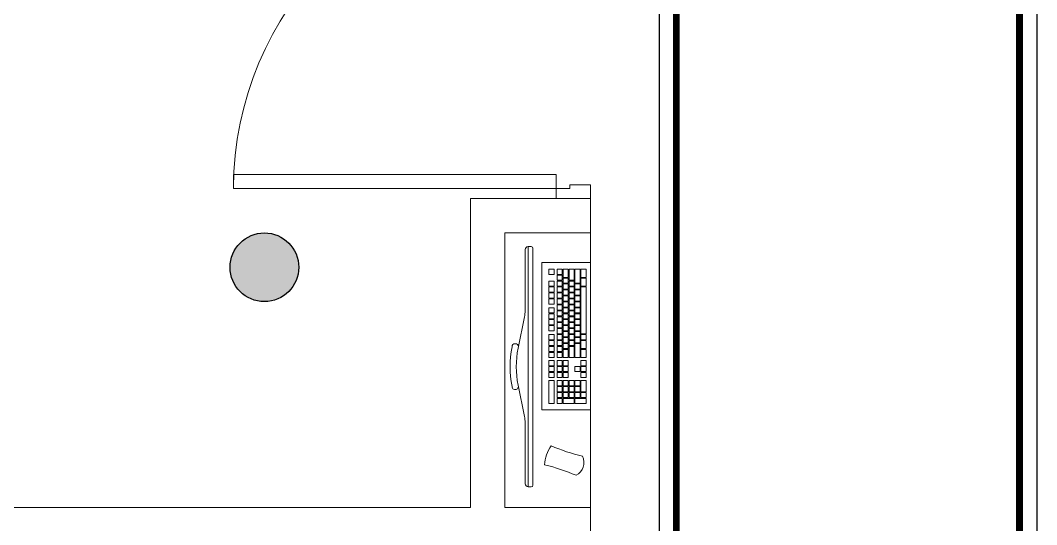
# Model space of a CAD drawing. Header units: metres. Extents: x 11578468 to 47831421, y -58341524 to -14256839.
# Drawn here: x 23846316 to 23849278, y -29060282 to -29058813 of the extents above; entities that cross this region are included whole.
import ezdxf

# ---------------------------------------------------------------- set-up
doc = ezdxf.new("R2010")
doc.units = ezdxf.units.M
doc.header["$LTSCALE"] = 50
doc.header["$MEASUREMENT"] = 0
doc.linetypes.add('DASHEDX2', pattern=[1.5, 1, -0.5])
doc.linetypes.add('DH-HID2', pattern=[1.2, 0.8, -0.4])
doc.layers.get('0').update_dxf_attribs({"linetype": 'CONTINUOUS'})
doc.layers.add('FU-FURM', color=251, linetype='DH-HID2')
doc.layers.add('wall', color=3, linetype='CONTINUOUS')
doc.layers.add('ha', color=8, linetype='CONTINUOUS', lineweight=5)

# ---------------------------------------------------------------- blocks, each defined once
blk = doc.blocks.new('gasdgd')
at = {"layer": 'ha'}
for p, q in [((23847877.7, -29059262.3), (23846937.7, -29059262.3)), ((23846937.7, -29059262.3), (23846937.7, -29059302.3)), ((23847877.7, -29059302.3), (23847877.7, -29059262.3)), ((23847977.7, -29059292.3), (23847917.7, -29059292.3)), ((23847917.7, -29059292.3), (23847917.7, -29059302.3)), ((23847977.7, -29059332.3), (23847977.7, -29059292.3)), ((23846937.7, -29059302.3), (23847877.7, -29059302.3)), ((23847917.7, -29059302.3), (23847877.7, -29059302.3)), ((23847877.7, -29059302.3), (23847877.7, -29059332.3)), ((23847627.7, -29059332.3), (23847977.7, -29059332.3)), ((23847627.7, -29059332.3), (23847627.7, -29060232.3)), ((23847777.7, -29059332.3), (23847977.7, -29059332.3)), ((23847877.7, -29059332.3), (23847977.7, -29059332.3)), ((23847977.7, -29059332.3), (23847977.7, -29059432.3)), ((23847727.7, -29059432.3), (23847727.7, -29060232.3)), ((23847727.7, -29059432.3), (23847977.7, -29059432.3)), ((23847977.7, -29059432.3), (23847727.7, -29059432.3)), ((23847727.7, -29059432.3), (23847727.7, -29060232.3)), ((23847977.7, -29060232.3), (23847977.7, -29059432.3)), ((23847787.2, -29059480.9), (23847787.2, -29059658.8)), ((23847796.2, -29059471.9), (23847796.2, -29060171.9)), ((23847796.2, -29059471.9), (23847796.2, -29059471.9)), ((23847796.2, -29059471.9), (23847805.2, -29059471.9)), ((23847809.7, -29059476.4), (23847809.7, -29060167.4)), ((23847836.1, -29059518.7), (23847977.7, -29059518.7)), ((23847836.1, -29059518.7), (23847836.1, -29059947.3)), ((23847977.7, -29059947.3), (23847977.7, -29059518.7)), ((23847856.7, -29059537.7), (23847856.7, -29059552.9)), ((23847871.8, -29059537.7), (23847856.7, -29059537.7)), ((23847856.7, -29059552.9), (23847871.8, -29059552.9)), ((23847871.8, -29059552.9), (23847871.8, -29059537.7)), ((23847880.5, -29059537.7), (23847880.5, -29059552.9)), ((23847895.6, -29059537.7), (23847880.5, -29059537.7)), ((23847880.5, -29059552.9), (23847895.6, -29059552.9)), ((23847895.6, -29059555.1), (23847880.5, -29059555.1)), ((23847880.5, -29059555.1), (23847880.5, -29059570.2)), ((23847895.6, -29059552.9), (23847895.6, -29059537.7)), ((23847895.6, -29059570.2), (23847895.6, -29059555.1)), ((23847897.8, -29059537.7), (23847897.8, -29059561.6)), ((23847913, -29059537.7), (23847897.8, -29059537.7)), ((23847913, -29059561.6), (23847913, -29059537.7)), ((23847915.1, -29059537.7), (23847915.1, -29059570.2)), ((23847930.3, -29059537.7), (23847915.1, -29059537.7)), ((23847930.3, -29059570.2), (23847930.3, -29059537.7)), ((23847932.4, -29059537.7), (23847932.4, -29059578.9)), ((23847947.6, -29059537.7), (23847932.4, -29059537.7)), ((23847947.6, -29059578.9), (23847947.6, -29059537.7)), ((23847949.7, -29059537.7), (23847949.7, -29059561.6)), ((23847964.9, -29059537.7), (23847949.7, -29059537.7)), ((23847964.9, -29059561.6), (23847964.9, -29059537.7)), ((23847856.7, -29059572.4), (23847856.7, -29059587.5)), ((23847871.8, -29059572.4), (23847856.7, -29059572.4)), ((23847856.7, -29059587.5), (23847871.8, -29059587.5)), ((23847871.8, -29059587.5), (23847871.8, -29059572.4)), ((23847880.5, -29059570.2), (23847895.6, -29059570.2)), ((23847895.6, -29059572.4), (23847880.5, -29059572.4)), ((23847880.5, -29059572.4), (23847880.5, -29059587.5)), ((23847880.5, -29059587.5), (23847895.6, -29059587.5)), ((23847895.6, -29059587.5), (23847895.6, -29059572.4)), ((23847897.8, -29059561.6), (23847913, -29059561.6)), ((23847897.8, -29059563.7), (23847897.8, -29059578.9)), ((23847913, -29059563.7), (23847897.8, -29059563.7)), ((23847897.8, -29059578.9), (23847913, -29059578.9)), ((23847897.8, -29059581), (23847897.8, -29059596.2)), ((23847913, -29059581), (23847897.8, -29059581)), ((23847913, -29059578.9), (23847913, -29059563.7)), ((23847913, -29059596.2), (23847913, -29059581)), ((23847915.1, -29059570.2), (23847930.3, -29059570.2)), ((23847915.1, -29059572.4), (23847915.1, -29059587.5)), ((23847930.3, -29059572.4), (23847915.1, -29059572.4)), ((23847915.1, -29059587.5), (23847930.3, -29059587.5)), ((23847930.3, -29059587.5), (23847930.3, -29059572.4)), ((23847932.4, -29059578.9), (23847947.6, -29059578.9)), ((23847932.4, -29059581), (23847932.4, -29059596.2)), ((23847947.6, -29059581), (23847932.4, -29059581)), ((23847947.6, -29059596.2), (23847947.6, -29059581)), ((23847949.7, -29059561.6), (23847964.9, -29059561.6)), ((23847949.7, -29059563.7), (23847949.7, -29059587.5)), ((23847964.9, -29059563.7), (23847949.7, -29059563.7)), ((23847949.7, -29059587.5), (23847964.9, -29059587.5)), ((23847964.9, -29059587.5), (23847964.9, -29059563.7)), ((23847856.7, -29059589.7), (23847856.7, -29059604.8)), ((23847871.8, -29059589.7), (23847856.7, -29059589.7)), ((23847856.7, -29059604.8), (23847871.8, -29059604.8)), ((23847856.7, -29059607), (23847856.7, -29059622.2)), ((23847871.8, -29059607), (23847856.7, -29059607)), ((23847871.8, -29059604.8), (23847871.8, -29059589.7)), ((23847871.8, -29059622.2), (23847871.8, -29059607)), ((23847880.5, -29059589.7), (23847880.5, -29059604.8)), ((23847895.6, -29059589.7), (23847880.5, -29059589.7)), ((23847880.5, -29059604.8), (23847895.6, -29059604.8)), ((23847895.6, -29059607), (23847880.5, -29059607)), ((23847880.5, -29059607), (23847880.5, -29059622.2)), ((23847895.6, -29059604.8), (23847895.6, -29059589.7)), ((23847895.6, -29059622.2), (23847895.6, -29059607)), ((23847897.8, -29059596.2), (23847913, -29059596.2)), ((23847897.8, -29059598.3), (23847897.8, -29059613.5)), ((23847913, -29059598.3), (23847897.8, -29059598.3)), ((23847897.8, -29059613.5), (23847913, -29059613.5)), ((23847897.8, -29059615.7), (23847897.8, -29059630.8)), ((23847913, -29059615.7), (23847897.8, -29059615.7)), ((23847913, -29059613.5), (23847913, -29059598.3)), ((23847913, -29059630.8), (23847913, -29059615.7)), ((23847915.1, -29059589.7), (23847915.1, -29059604.8)), ((23847930.3, -29059589.7), (23847915.1, -29059589.7)), ((23847915.1, -29059604.8), (23847930.3, -29059604.8)), ((23847930.3, -29059607), (23847915.1, -29059607)), ((23847915.1, -29059607), (23847915.1, -29059622.2)), ((23847930.3, -29059604.8), (23847930.3, -29059589.7)), ((23847930.3, -29059622.2), (23847930.3, -29059607)), ((23847932.4, -29059596.2), (23847947.6, -29059596.2)), ((23847932.4, -29059598.3), (23847932.4, -29059613.5)), ((23847947.6, -29059598.3), (23847932.4, -29059598.3)), ((23847932.4, -29059613.5), (23847947.6, -29059613.5)), ((23847932.4, -29059615.7), (23847932.4, -29059630.8)), ((23847947.6, -29059615.7), (23847932.4, -29059615.7)), ((23847947.6, -29059613.5), (23847947.6, -29059598.3)), ((23847947.6, -29059630.8), (23847947.6, -29059615.7)), ((23847949.7, -29059589.7), (23847949.8, -29059726)), ((23847964.9, -29059589.7), (23847949.7, -29059589.7)), ((23847964.9, -29059726), (23847964.9, -29059589.7)), ((23847856.7, -29059622.2), (23847871.8, -29059622.2)), ((23847856.7, -29059624.3), (23847856.7, -29059639.5)), ((23847871.8, -29059624.3), (23847856.7, -29059624.3)), ((23847856.7, -29059639.5), (23847871.8, -29059639.5)), ((23847871.8, -29059639.5), (23847871.8, -29059624.3)), ((23847880.5, -29059622.2), (23847895.6, -29059622.2)), ((23847895.6, -29059624.3), (23847880.5, -29059624.3)), ((23847880.5, -29059624.3), (23847880.5, -29059639.5)), ((23847880.5, -29059639.5), (23847895.6, -29059639.5)), ((23847880.5, -29059641.6), (23847880.5, -29059656.8)), ((23847895.6, -29059641.6), (23847880.5, -29059641.6)), ((23847895.6, -29059639.5), (23847895.6, -29059624.3)), ((23847895.6, -29059656.8), (23847895.6, -29059641.6)), ((23847897.8, -29059630.8), (23847913, -29059630.8)), ((23847897.8, -29059633), (23847897.8, -29059648.1)), ((23847913, -29059633), (23847897.8, -29059633)), ((23847897.8, -29059648.1), (23847913, -29059648.1)), ((23847913, -29059648.1), (23847913, -29059633)), ((23847915.1, -29059622.2), (23847930.3, -29059622.2)), ((23847930.3, -29059624.3), (23847915.1, -29059624.3)), ((23847915.1, -29059624.3), (23847915.1, -29059639.5)), ((23847915.1, -29059639.5), (23847930.3, -29059639.5)), ((23847915.1, -29059641.6), (23847915.1, -29059656.8)), ((23847930.3, -29059641.6), (23847915.1, -29059641.6)), ((23847930.3, -29059639.5), (23847930.3, -29059624.3)), ((23847930.3, -29059656.8), (23847930.3, -29059641.6)), ((23847932.4, -29059630.8), (23847947.6, -29059630.8)), ((23847932.4, -29059633), (23847932.4, -29059648.1)), ((23847947.6, -29059633), (23847932.4, -29059633)), ((23847932.4, -29059648.1), (23847947.6, -29059648.1)), ((23847947.6, -29059648.1), (23847947.6, -29059633)), ((23847766.8, -29059767.8), (23847785.4, -29059676.8)), ((23847856.7, -29059650.3), (23847856.7, -29059665.4)), ((23847871.8, -29059650.3), (23847856.7, -29059650.3)), ((23847856.7, -29059665.4), (23847871.8, -29059665.4)), ((23847856.7, -29059667.6), (23847856.7, -29059682.8)), ((23847871.8, -29059667.6), (23847856.7, -29059667.6)), ((23847871.8, -29059665.4), (23847871.8, -29059650.3)), ((23847871.8, -29059682.8), (23847871.8, -29059667.6)), ((23847880.5, -29059656.8), (23847895.6, -29059656.8)), ((23847880.5, -29059659), (23847880.5, -29059674.1)), ((23847895.6, -29059659), (23847880.5, -29059659)), ((23847880.5, -29059674.1), (23847895.6, -29059674.1)), ((23847880.5, -29059676.3), (23847880.5, -29059691.4)), ((23847895.6, -29059676.3), (23847880.5, -29059676.3)), ((23847895.6, -29059674.1), (23847895.6, -29059659)), ((23847895.6, -29059691.4), (23847895.6, -29059676.3)), ((23847913, -29059650.3), (23847897.8, -29059650.3)), ((23847897.8, -29059650.3), (23847897.8, -29059665.4)), ((23847897.8, -29059665.4), (23847913, -29059665.4)), ((23847897.8, -29059667.6), (23847897.8, -29059682.8)), ((23847913, -29059667.6), (23847897.8, -29059667.6)), ((23847913, -29059665.4), (23847913, -29059650.3)), ((23847913, -29059682.8), (23847913, -29059667.6)), ((23847915.1, -29059656.8), (23847930.3, -29059656.8)), ((23847915.1, -29059659), (23847915.1, -29059674.1)), ((23847930.3, -29059659), (23847915.1, -29059659)), ((23847915.1, -29059674.1), (23847930.3, -29059674.1)), ((23847915.1, -29059676.3), (23847915.1, -29059691.4)), ((23847930.3, -29059676.3), (23847915.1, -29059676.3)), ((23847930.3, -29059674.1), (23847930.3, -29059659)), ((23847930.3, -29059691.4), (23847930.3, -29059676.3)), ((23847932.4, -29059650.3), (23847932.4, -29059665.4)), ((23847947.6, -29059650.3), (23847932.4, -29059650.3)), ((23847932.4, -29059665.4), (23847947.6, -29059665.4)), ((23847932.4, -29059667.6), (23847932.4, -29059682.8)), ((23847947.6, -29059667.6), (23847932.4, -29059667.6)), ((23847947.6, -29059665.4), (23847947.6, -29059650.3)), ((23847947.6, -29059682.8), (23847947.6, -29059667.6)), ((23847856.7, -29059682.8), (23847871.8, -29059682.8)), ((23847871.8, -29059684.9), (23847856.7, -29059684.9)), ((23847856.7, -29059684.9), (23847856.7, -29059700.1)), ((23847856.7, -29059700.1), (23847871.8, -29059700.1)), ((23847856.7, -29059702.2), (23847856.7, -29059717.4)), ((23847871.8, -29059702.2), (23847856.7, -29059702.2)), ((23847871.8, -29059700.1), (23847871.8, -29059684.9)), ((23847871.8, -29059717.4), (23847871.8, -29059702.2)), ((23847880.5, -29059691.4), (23847895.6, -29059691.4)), ((23847880.5, -29059693.6), (23847880.5, -29059708.7)), ((23847895.6, -29059693.6), (23847880.5, -29059693.6)), ((23847895.6, -29059708.7), (23847895.6, -29059693.6)), ((23847897.8, -29059682.8), (23847913, -29059682.8)), ((23847913, -29059684.9), (23847897.8, -29059684.9)), ((23847897.8, -29059684.9), (23847897.8, -29059700.1)), ((23847897.8, -29059700.1), (23847913, -29059700.1)), ((23847897.8, -29059702.2), (23847897.8, -29059717.4)), ((23847913, -29059702.2), (23847897.8, -29059702.2)), ((23847913, -29059700.1), (23847913, -29059684.9)), ((23847913, -29059717.4), (23847913, -29059702.2)), ((23847915.1, -29059691.4), (23847930.3, -29059691.4)), ((23847930.3, -29059693.6), (23847915.1, -29059693.6)), ((23847915.1, -29059693.6), (23847915.1, -29059708.7)), ((23847930.3, -29059708.7), (23847930.3, -29059693.6)), ((23847932.4, -29059682.8), (23847947.6, -29059682.8)), ((23847932.4, -29059684.9), (23847932.4, -29059700.1)), ((23847947.6, -29059684.9), (23847932.4, -29059684.9)), ((23847932.4, -29059700.1), (23847947.6, -29059700.1)), ((23847947.6, -29059702.2), (23847932.4, -29059702.2)), ((23847932.4, -29059702.2), (23847932.4, -29059717.4)), ((23847947.6, -29059700.1), (23847947.6, -29059684.9)), ((23847947.6, -29059717.4), (23847947.6, -29059702.2)), ((23847856.7, -29059717.4), (23847871.8, -29059717.4)), ((23847856.7, -29059728.2), (23847856.7, -29059743.4)), ((23847871.8, -29059728.2), (23847856.7, -29059728.2)), ((23847871.8, -29059743.4), (23847871.8, -29059728.2)), ((23847880.5, -29059708.7), (23847895.6, -29059708.7)), ((23847895.6, -29059710.9), (23847880.5, -29059710.9)), ((23847880.5, -29059710.9), (23847880.5, -29059726)), ((23847880.5, -29059726), (23847895.6, -29059726)), ((23847895.6, -29059728.2), (23847880.5, -29059728.2)), ((23847880.5, -29059728.2), (23847880.5, -29059743.4)), ((23847895.6, -29059726), (23847895.6, -29059710.9)), ((23847895.6, -29059743.4), (23847895.6, -29059728.2)), ((23847897.8, -29059717.4), (23847913, -29059717.4)), ((23847897.8, -29059719.6), (23847897.8, -29059734.7)), ((23847913, -29059719.6), (23847897.8, -29059719.6)), ((23847913, -29059734.7), (23847897.8, -29059734.7)), ((23847897.8, -29059736.9), (23847897.8, -29059752)), ((23847897.8, -29059736.9), (23847913, -29059736.9)), ((23847913, -29059734.7), (23847913, -29059719.6)), ((23847913, -29059752), (23847913, -29059736.9)), ((23847915.1, -29059708.7), (23847930.3, -29059708.7)), ((23847915.1, -29059710.9), (23847915.1, -29059726)), ((23847930.3, -29059710.9), (23847915.1, -29059710.9)), ((23847915.1, -29059726), (23847930.3, -29059726)), ((23847930.3, -29059728.2), (23847915.1, -29059728.2)), ((23847915.1, -29059728.2), (23847915.1, -29059743.4)), ((23847930.3, -29059726), (23847930.3, -29059710.9)), ((23847930.3, -29059743.4), (23847930.3, -29059728.2)), ((23847932.4, -29059717.4), (23847947.6, -29059717.4)), ((23847932.4, -29059719.6), (23847932.4, -29059734.7)), ((23847947.6, -29059719.6), (23847932.4, -29059719.6)), ((23847947.6, -29059734.7), (23847932.4, -29059734.7)), ((23847932.4, -29059736.9), (23847932.4, -29059752)), ((23847932.4, -29059736.9), (23847947.6, -29059736.9)), ((23847947.6, -29059734.7), (23847947.6, -29059719.6)), ((23847947.6, -29059752), (23847947.6, -29059736.9)), ((23847964.9, -29059726), (23847949.8, -29059726)), ((23847964.9, -29059728.2), (23847949.8, -29059728.2)), ((23847949.8, -29059728.2), (23847949.8, -29059743.4)), ((23847964.9, -29059743.4), (23847964.9, -29059728.2)), ((23847856.7, -29059743.4), (23847871.8, -29059743.4)), ((23847856.7, -29059745.5), (23847856.7, -29059760.7)), ((23847871.8, -29059745.5), (23847856.7, -29059745.5)), ((23847856.7, -29059760.7), (23847871.8, -29059760.7)), ((23847856.7, -29059762.8), (23847856.7, -29059778)), ((23847871.8, -29059762.8), (23847856.7, -29059762.8)), ((23847871.8, -29059760.7), (23847871.8, -29059745.5)), ((23847871.8, -29059778), (23847871.8, -29059762.8)), ((23847880.5, -29059743.4), (23847895.6, -29059743.4)), ((23847895.6, -29059745.5), (23847880.5, -29059745.5)), ((23847880.5, -29059745.5), (23847880.5, -29059760.7)), ((23847880.5, -29059760.7), (23847895.6, -29059760.7)), ((23847895.6, -29059762.8), (23847880.5, -29059762.8)), ((23847880.5, -29059762.8), (23847880.5, -29059778)), ((23847895.6, -29059760.7), (23847895.6, -29059745.5)), ((23847895.6, -29059778), (23847895.6, -29059762.8)), ((23847897.8, -29059752), (23847913, -29059752)), ((23847897.8, -29059754.2), (23847897.8, -29059769.3)), ((23847897.8, -29059754.2), (23847913, -29059754.2)), ((23847913, -29059769.3), (23847913, -29059754.2)), ((23847915.1, -29059743.4), (23847930.3, -29059743.4)), ((23847915.1, -29059745.5), (23847915.1, -29059760.7)), ((23847930.3, -29059745.5), (23847915.1, -29059745.5)), ((23847915.1, -29059760.7), (23847930.3, -29059760.7)), ((23847915.1, -29059762.8), (23847915.1, -29059795.3)), ((23847930.3, -29059762.8), (23847915.1, -29059762.8)), ((23847930.3, -29059760.7), (23847930.3, -29059745.5)), ((23847930.3, -29059795.3), (23847930.3, -29059762.8)), ((23847932.4, -29059752), (23847947.6, -29059752)), ((23847932.4, -29059754.2), (23847932.4, -29059795.3)), ((23847947.6, -29059754.2), (23847932.4, -29059754.2)), ((23847947.6, -29059795.3), (23847947.6, -29059754.2)), ((23847964.9, -29059743.4), (23847949.8, -29059743.4)), ((23847949.8, -29059745.5), (23847949.8, -29059769.3)), ((23847964.9, -29059745.5), (23847949.8, -29059745.5)), ((23847964.9, -29059769.3), (23847964.9, -29059745.5)), ((23847856.7, -29059778), (23847871.8, -29059778)), ((23847856.7, -29059780.2), (23847856.7, -29059795.3)), ((23847871.8, -29059780.2), (23847856.7, -29059780.2)), ((23847856.7, -29059795.3), (23847871.8, -29059795.3)), ((23847871.8, -29059795.3), (23847871.8, -29059780.2)), ((23847880.5, -29059778), (23847895.6, -29059778)), ((23847880.5, -29059780.2), (23847880.5, -29059795.3)), ((23847895.6, -29059780.2), (23847880.5, -29059780.2)), ((23847880.5, -29059795.3), (23847895.6, -29059795.3)), ((23847895.6, -29059795.3), (23847895.6, -29059780.2)), ((23847897.8, -29059769.3), (23847913, -29059769.3)), ((23847897.8, -29059771.5), (23847897.8, -29059795.3)), ((23847913, -29059771.5), (23847897.8, -29059771.5)), ((23847897.8, -29059795.3), (23847913, -29059795.3)), ((23847913, -29059795.3), (23847913, -29059771.5)), ((23847915.1, -29059795.3), (23847930.3, -29059795.3)), ((23847932.4, -29059795.3), (23847947.6, -29059795.3)), ((23847949.8, -29059769.3), (23847964.9, -29059769.3)), ((23847949.8, -29059771.5), (23847949.8, -29059795.3)), ((23847964.9, -29059771.5), (23847949.8, -29059771.5)), ((23847949.8, -29059795.3), (23847964.9, -29059795.3)), ((23847964.9, -29059795.3), (23847964.9, -29059771.5)), ((23847856.7, -29059804), (23847856.7, -29059819.1)), ((23847871.8, -29059804), (23847856.7, -29059804)), ((23847856.7, -29059819.1), (23847871.8, -29059819.1)), ((23847856.7, -29059821.3), (23847856.7, -29059836.4)), ((23847871.8, -29059821.3), (23847856.7, -29059821.3)), ((23847871.8, -29059819.1), (23847871.8, -29059804)), ((23847871.8, -29059836.4), (23847871.8, -29059821.3)), ((23847895.6, -29059804), (23847880.5, -29059804)), ((23847880.5, -29059804), (23847880.5, -29059819.1)), ((23847880.5, -29059819.1), (23847895.6, -29059819.1)), ((23847895.6, -29059821.3), (23847880.5, -29059821.3)), ((23847880.5, -29059821.3), (23847880.5, -29059836.4)), ((23847895.6, -29059819.1), (23847895.6, -29059804)), ((23847895.6, -29059836.4), (23847895.6, -29059821.3)), ((23847897.8, -29059804), (23847897.8, -29059819.1)), ((23847913, -29059804), (23847897.8, -29059804)), ((23847897.8, -29059819.1), (23847913, -29059819.1)), ((23847897.8, -29059821.3), (23847897.8, -29059836.4)), ((23847913, -29059821.3), (23847897.8, -29059821.3)), ((23847913, -29059819.1), (23847913, -29059804)), ((23847913, -29059836.4), (23847913, -29059821.3)), ((23847932.4, -29059821.3), (23847932.4, -29059836.4)), ((23847947.6, -29059821.3), (23847932.4, -29059821.3)), ((23847947.6, -29059836.4), (23847947.6, -29059821.3)), ((23847949.8, -29059804), (23847949.8, -29059819.1)), ((23847964.9, -29059804), (23847949.8, -29059804)), ((23847949.8, -29059819.1), (23847964.9, -29059819.1)), ((23847964.9, -29059821.3), (23847949.8, -29059821.3)), ((23847949.8, -29059821.3), (23847949.8, -29059836.4)), ((23847964.9, -29059819.1), (23847964.9, -29059804)), ((23847964.9, -29059836.4), (23847964.9, -29059821.3)), ((23847856.7, -29059836.4), (23847871.8, -29059836.4)), ((23847856.7, -29059838.6), (23847856.7, -29059853.7)), ((23847871.8, -29059838.6), (23847856.7, -29059838.6)), ((23847856.7, -29059853.7), (23847871.8, -29059853.7)), ((23847871.8, -29059853.7), (23847871.8, -29059838.6)), ((23847880.5, -29059836.4), (23847895.6, -29059836.4)), ((23847880.5, -29059838.6), (23847880.5, -29059853.7)), ((23847895.6, -29059838.6), (23847880.5, -29059838.6)), ((23847880.5, -29059853.7), (23847895.6, -29059853.7)), ((23847895.6, -29059853.7), (23847895.6, -29059838.6)), ((23847897.8, -29059836.4), (23847913, -29059836.4)), ((23847897.8, -29059838.6), (23847897.8, -29059853.7)), ((23847913, -29059838.6), (23847897.8, -29059838.6)), ((23847897.8, -29059853.7), (23847913, -29059853.7)), ((23847913, -29059853.7), (23847913, -29059838.6)), ((23847932.4, -29059836.4), (23847947.6, -29059836.4)), ((23847949.8, -29059836.4), (23847964.9, -29059836.4)), ((23847949.8, -29059838.6), (23847949.8, -29059853.7)), ((23847964.9, -29059838.6), (23847949.8, -29059838.6)), ((23847949.8, -29059853.7), (23847964.9, -29059853.7)), ((23847964.9, -29059853.7), (23847964.9, -29059838.6)), ((23847766.8, -29059876), (23847785.4, -29059967)), ((23847856.7, -29059862.4), (23847856.7, -29059929.5)), ((23847871.8, -29059862.4), (23847856.7, -29059862.4)), ((23847871.8, -29059929.5), (23847871.8, -29059862.4)), ((23847895.6, -29059862.4), (23847880.5, -29059862.4)), ((23847880.5, -29059862.4), (23847880.5, -29059877.6)), ((23847880.5, -29059877.6), (23847895.6, -29059877.6)), ((23847880.5, -29059879.7), (23847880.5, -29059894.9)), ((23847895.6, -29059879.7), (23847880.5, -29059879.7)), ((23847895.6, -29059877.6), (23847895.6, -29059862.4)), ((23847895.6, -29059894.9), (23847895.6, -29059879.7)), ((23847897.8, -29059862.4), (23847897.8, -29059877.6)), ((23847913, -29059862.4), (23847897.8, -29059862.4)), ((23847897.8, -29059877.6), (23847913, -29059877.6)), ((23847897.8, -29059879.7), (23847897.8, -29059894.9)), ((23847913, -29059879.7), (23847897.8, -29059879.7)), ((23847913, -29059877.6), (23847913, -29059862.4)), ((23847913, -29059894.9), (23847913, -29059879.7)), ((23847915.1, -29059862.4), (23847915.1, -29059877.6)), ((23847930.3, -29059862.4), (23847915.1, -29059862.4)), ((23847915.1, -29059877.6), (23847930.3, -29059877.6)), ((23847915.1, -29059879.7), (23847915.1, -29059894.9)), ((23847930.3, -29059879.7), (23847915.1, -29059879.7)), ((23847930.3, -29059877.6), (23847930.3, -29059862.4)), ((23847930.3, -29059894.9), (23847930.3, -29059879.7)), ((23847932.4, -29059862.4), (23847932.4, -29059877.6)), ((23847947.6, -29059862.4), (23847932.4, -29059862.4)), ((23847932.4, -29059877.6), (23847947.6, -29059877.6)), ((23847932.4, -29059879.7), (23847932.4, -29059894.9)), ((23847947.6, -29059879.7), (23847932.4, -29059879.7)), ((23847947.6, -29059877.6), (23847947.6, -29059862.4)), ((23847947.6, -29059894.9), (23847947.6, -29059879.7)), ((23847949.8, -29059862.4), (23847949.8, -29059894.9)), ((23847964.9, -29059862.4), (23847949.8, -29059862.4)), ((23847964.9, -29059894.9), (23847964.9, -29059862.4)), ((23847880.5, -29059894.9), (23847895.6, -29059894.9)), ((23847895.6, -29059897), (23847880.5, -29059897)), ((23847880.5, -29059897), (23847880.5, -29059912.2)), ((23847880.5, -29059912.2), (23847895.6, -29059912.2)), ((23847880.5, -29059914.4), (23847880.5, -29059929.5)), ((23847895.6, -29059914.4), (23847880.5, -29059914.4)), ((23847895.6, -29059912.2), (23847895.6, -29059897)), ((23847895.6, -29059929.5), (23847895.6, -29059914.4)), ((23847897.8, -29059894.9), (23847913, -29059894.9)), ((23847897.8, -29059897), (23847897.8, -29059912.2)), ((23847913, -29059897), (23847897.8, -29059897)), ((23847897.8, -29059912.2), (23847913, -29059912.2)), ((23847930.3, -29059914.4), (23847897.8, -29059914.4)), ((23847897.8, -29059914.4), (23847897.8, -29059929.5)), ((23847913, -29059912.2), (23847913, -29059897)), ((23847915.1, -29059894.9), (23847930.3, -29059894.9)), ((23847930.3, -29059897), (23847915.1, -29059897)), ((23847915.1, -29059897), (23847915.1, -29059912.2)), ((23847915.1, -29059912.2), (23847930.3, -29059912.2)), ((23847930.3, -29059912.2), (23847930.3, -29059897)), ((23847930.3, -29059929.5), (23847930.3, -29059914.4)), ((23847932.4, -29059894.9), (23847947.6, -29059894.9)), ((23847947.6, -29059897), (23847932.4, -29059897)), ((23847932.4, -29059897), (23847932.4, -29059912.2)), ((23847932.4, -29059912.2), (23847947.6, -29059912.2)), ((23847932.4, -29059914.4), (23847932.4, -29059929.5)), ((23847964.9, -29059914.4), (23847932.4, -29059914.4)), ((23847947.6, -29059912.2), (23847947.6, -29059897)), ((23847949.8, -29059894.9), (23847964.9, -29059894.9)), ((23847964.9, -29059897), (23847949.8, -29059897)), ((23847949.8, -29059897), (23847949.8, -29059912.2)), ((23847949.8, -29059912.2), (23847964.9, -29059912.2)), ((23847964.9, -29059912.2), (23847964.9, -29059897)), ((23847964.9, -29059929.5), (23847964.9, -29059914.4)), ((23847856.7, -29059929.5), (23847871.8, -29059929.5)), ((23847880.5, -29059929.5), (23847895.6, -29059929.5)), ((23847897.8, -29059929.5), (23847930.3, -29059929.5)), ((23847932.4, -29059929.5), (23847964.9, -29059929.5)), ((23847836.1, -29059947.3), (23847977.7, -29059947.3)), ((23847787.2, -29060162.9), (23847787.2, -29059985)), ((23847796.2, -29060171.9), (23847796.2, -29060171.9)), ((23847805.2, -29060171.9), (23847796.2, -29060171.9)), ((23845365.9, -29060232.3), (23847627.7, -29060232.3)), ((23847727.7, -29060232.3), (23847977.7, -29060232.3)), ((23847727.7, -29060232.3), (23847977.7, -29060232.3)), ((23847977.7, -29060332.3), (23847977.7, -29060232.3))]:
    blk.add_line(p, q, dxfattribs=at)
for centre, radius, start, end in [((23847877.7, -29059302.3), 940, 90, 180), ((23847796.2, -29059480.9), 9, 90.0015, 180.0015), ((23847805.2, -29059476.4), 4.5, 0.0015, 90.0015), ((23847697.2, -29059658.8), 90, 348.4413, 0.0015), ((23848031.3, -29059821.9), 288, 168.4413, 191.5616), ((23847758.3, -29059764.2), 9.2, 0.0015, 180.0015), ((23848031.3, -29059821.9), 270, 168.4413, 191.5616), ((23847758.3, -29059879.6), 9.2, 180.0015, 0.0015), ((23847697.2, -29059985), 90, 0.0015, 11.5616), ((23847956.9, -29060114.8), 113, 146.4175, 176.4175), ((23848084.3, -29059544.7), 553.8, 246.4175, 256.4175), ((23847917.2, -29060101.4), 41.4, 296.4175, 26.4175), ((23847714.1, -29060646), 553.8, 66.4175, 76.4175), ((23847796.2, -29060162.9), 9, 180.0015, 270.0015), ((23847805.2, -29060167.4), 4.5, 270.0015, 0.0015)]:
    blk.add_arc(centre, radius, start, end, dxfattribs=at)

msp = doc.modelspace()

# ---------------------------------------------------------------- hatches: boundary and pattern name
at = {"layer": 'wall', "ltscale": 10}
h = msp.add_hatch(color=1, dxfattribs=at)
h.dxf.hatch_style = 1
h.paths.add_polyline_path([(23847127.7, -29059532.3, 1), (23846927.7, -29059532.3, 1)])

# ---------------------------------------------------------------- linework, layer by layer
msp.add_lwpolyline([(23849277.7, -29056372.3), (23849277.7, -29064392.3), (23837427.7, -29064392.3), (23837427.7, -29056372.3), (23849277.7, -29056372.3)])
at = {"color": 10, "linetype": 'DASHEDX2', "ltscale": 5, "const_width": 20}
msp.add_lwpolyline([(23849227.7, -29056422.3), (23849227.7, -29064342.3), (23837477.7, -29064342.3), (23837477.7, -29056422.3)], close=True, dxfattribs=at)
msp.add_lwpolyline([(23848227.7, -29063792.3), (23842327.7, -29063792.3), (23842327.7, -29056972.3), (23848227.7, -29056972.3), (23848227.7, -29063792.3)], dxfattribs=at)
msp.add_lwpolyline([(23848177.7, -29063742.3), (23842377.7, -29063742.3), (23842377.7, -29057022.3), (23848177.7, -29057022.3)], close=True)
msp.add_circle((23847027.7, -29059532.3), 100)

# ---------------------------------------------------------------- block references
at = {"layer": 'FU-FURM', "color": 8, "ltscale": 30}
msp.add_blockref('gasdgd', (0, 0), dxfattribs=at)

doc.saveas('drawing.dxf')
